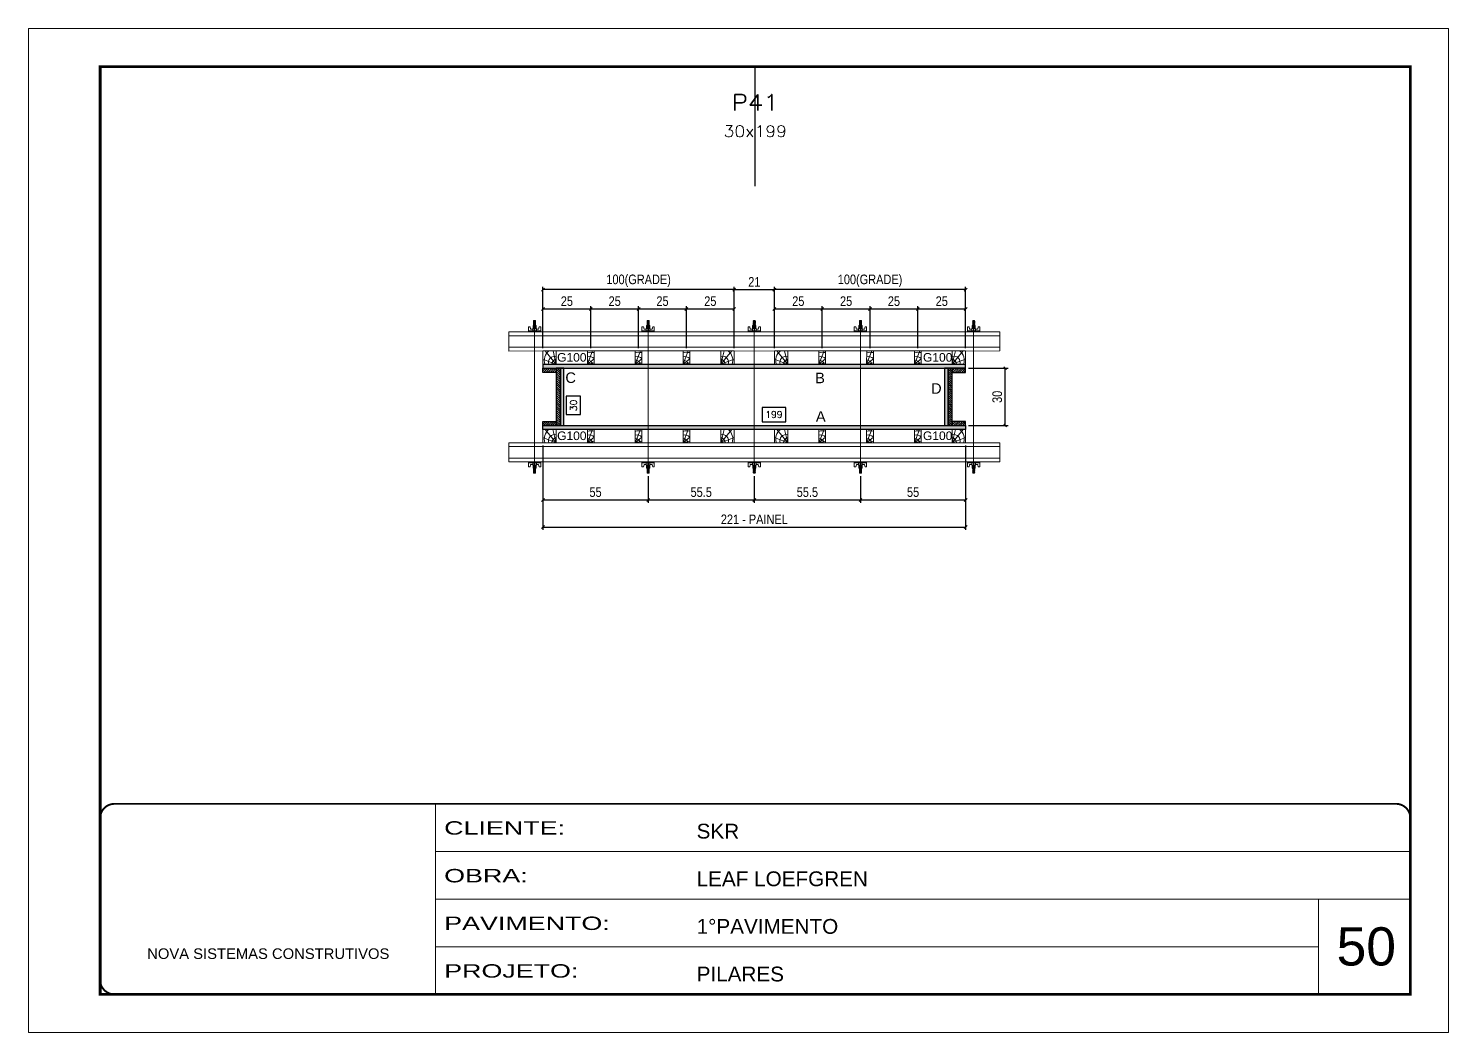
# Model space of a CAD drawing. Extents: x 14400 to 27878, y -21631 to 6985.
# Drawn here: x 15998 to 17483, y -7848 to -6798 of the extents above; entities that cross this region are included whole.
import ezdxf
from ezdxf.enums import TextEntityAlignment as Align

# ---------------------------------------------------------------- set-up
doc = ezdxf.new("R2010")
doc.units = 0
for name, pattern in [('CONTINUO', [0]), ('DASHED', [0.75, 0.5, -0.25]), ('HIDDEN', [0.375, 0.25, -0.125])]:
    doc.linetypes.add(name, pattern=pattern)
for name, color, linetype, lineweight in [('CARIMBO', 255, 'Continuous', 9), ('Folhas', 255, 'Continuous', 9), ('Hachura', 251, 'Continuous', 9), ('Madeira', 126, 'Continuous', 18), ('Perfil Metálico', 224, 'Continuous', 18), ('SARRAFO DE PRESSAO', 251, 'DASHED', 9), ('Texto Seção', 7, 'Continuous', 15)]:
    doc.layers.add(name, color=color, linetype=linetype, lineweight=lineweight)
for name, color, linetype in [('CHAPA', 1, 'Continuous'), ('COTA', 241, 'Continuous'), ('SARRAFO', 251, 'Continuous'), ('Texto de Titulo', 7, 'Continuous'), ('Texto Qtd Sarr', 242, 'Continuous'), ('TEXTO_GERAL', 7, 'Continuous')]:
    doc.layers.add(name, color=color, linetype=linetype)
doc.styles.add('ARIAL', font='arial.ttf')
doc.styles.add('COTA TECNICA 2X', font='techl___.ttf', dxfattribs={"height": 10})
doc.styles.add('ROMANS', font='romans.shx')
doc.styles.add('SANSSERIF', font='sas_____.pfb')
doc.styles.add('Tecnologia', font='')
doc.styles.get('Tecnologia').set_extended_font_data('Forgotten Futurist')
doc.dimstyles.new('SECAO PILAR', dxfattribs={"dimtxt": 10, "dimasz": 3, "dimexe": 3, "dimexo": 3, "dimgap": 3, "dimtad": 1, "dimdec": 1, "dimlfac": 0.5, "dimzin": 12, "dimdsep": 46, "dimtxsty": 'COTA TECNICA 2X', "dimblk1": 'OBLIQUE', "dimblk2": 'OBLIQUE', "dimsah": 1, "dimcen": 0.9, "dimclrd": 256, "dimclre": 256, "dimclrt": 256, "dimadec": 1, "dimazin": 3, "dimtfac": 1, "dimtdec": 1, "dimtmove": 0, "dimatfit": 3, "dimfxl": 1, "dimtolj": 1, "dimtzin": 12, "dimarcsym": 0})
doc.dimstyles.new('SECÇÃO 2', dxfattribs={"dimtxt": 7, "dimasz": 6, "dimexe": 0.18, "dimexo": 2, "dimgap": -4, "dimtad": 3, "dimdec": 1, "dimlfac": 0.5, "dimzin": 12, "dimdsep": 46, "dimtxsty": 'ROMANS', "dimblk": 'ARCHTICK', "dimcen": 0.09, "dimse1": 1, "dimse2": 1, "dimsd1": 1, "dimsd2": 1, "dimclrd": 180, "dimclre": 5, "dimclrt": 1, "dimadec": 0, "dimazin": 3, "dimtfac": 1, "dimtdec": 1, "dimtofl": 0, "dimtmove": 0, "dimatfit": 3, "dimldrblk": 'ARCHTICK', "dimfxl": 1, "dimtolj": 1, "dimtzin": 0, "dimarcsym": 0})

# ---------------------------------------------------------------- blocks, each defined once
blk = doc.blocks.new('9999999999')
at = {"color": 30, "linetype": 'CONTINUO'}
for p, q in [((98564.6, 34230.2), (98564.6, 34429.4)), ((98564.6, 34379.6), (99584, 34379.6)), ((98564.6, 34329.8), (99488, 34329.8)), ((99584, 34329.8), (99488, 34329.8)), ((99488, 34329.8), (99488, 34230.2)), ((98564.6, 34280), (99488, 34280))]:
    blk.add_line(p, q, dxfattribs=at)
at = {"color": 30, "linetype": 'CONTINUO', "const_width": 2}
blk.add_lwpolyline([(99584, 34230.2), (99584, 34414.4, 0.414214), (99569, 34429.4), (98229, 34429.4, 0.414214), (98214, 34414.4), (98214, 34245.2, 0.414214), (98229, 34230.2), (99584, 34230.2)], format="xyb", dxfattribs=at)
at = {"layer": 'Folhas'}
blk.add_lwpolyline([(98139, 34190.2), (99624, 34190.2), (99624, 35240.2), (98139, 35240.2)], close=True, dxfattribs=at)
at = {"layer": 'Folhas', "color": 30, "const_width": 3}
blk.add_lwpolyline([(98214, 34230.2), (99584, 34230.2), (99584, 35200.2), (98214, 35200.2)], close=True, dxfattribs=at)
at = {"color": 7, "linetype": 'Continuous', "ltscale": 5, "style": 'ARIAL'}
for s, height, p in [('SKR', 15.48, (98837.7, 34393.1)), ('LEAF LOEFGREN', 15.483, (98837.7, 34343.3)), ('1°PAVIMENTO', 15.483, (98837.7, 34293.5)), ('NOVA SISTEMAS CONSTRUTIVOS', 11.059, (98263.2, 34267.2)), ('PILARES', 15.48, (98837.7, 34243.7))]:
    blk.add_text(s, height=height, dxfattribs=at).set_placement(p)
at = {"layer": 'Folhas', "color": 7, "style": 'Tecnologia', "width": 1.5}
for s, p in [('CLIENTE:', (98573.7, 34397.2)), ('OBRA:', (98573.7, 34347.3)), ('PAVIMENTO:', (98573.7, 34297.5)), ('PROJETO:', (98573.7, 34247.7))]:
    blk.add_text(s, height=14, dxfattribs=at).set_placement(p)
blk = doc.blocks.new('*D1403')
at = {"layer": 'COTA', "color": 180, "lineweight": -2, "transparency": 16777216}
for p, q in [((16575.9, -7182.7), (16560.9, -7182.7)), ((16560.9, -7182.7), (16560.9, -7202)), ((16575.9, -7202), (16575.9, -7182.7)), ((16560.9, -7202), (16575.9, -7202))]:
    blk.add_line(p, q, dxfattribs=at)
at = {"layer": 'Defpoints', "color": 0, "transparency": 16777216}
for p in [(16575.8, -7153.4), (16575.8, -7213.4), (16579.9, -7213.4)]:
    blk.add_point(p, dxfattribs=at)
at = {"layer": 'COTA', "color": 1, "transparency": 16777216, "insert": (16568.4, -7192.4), "char_height": 7, "attachment_point": 5, "rotation": 90, "style": 'ROMANS'}
blk.add_mtext('\\A1;30', dxfattribs=at)
blk = doc.blocks.new('_ArchTick')
at = {"color": 0, "linetype": 'ByBlock', "const_width": 0.15}
blk.add_lwpolyline([(-0.5, -0.5), (0.5, 0.5)], dxfattribs=at)
blk = doc.blocks.new('*D1404')
at = {"layer": 'COTA', "color": 180, "lineweight": -2, "transparency": 16777216}
for p, q in [((16790.3, -7194.4), (16765.6, -7194.4)), ((16765.6, -7194.4), (16765.6, -7209.4)), ((16790.3, -7209.4), (16790.3, -7194.4)), ((16765.6, -7209.4), (16790.3, -7209.4))]:
    blk.add_line(p, q, dxfattribs=at)
at = {"layer": 'Defpoints', "color": 0, "transparency": 16777216}
for p in [(16558.5, -7213.4), (16956.5, -7213.4), (16956.5, -7213.4)]:
    blk.add_point(p, dxfattribs=at)
at = {"layer": 'COTA', "color": 1, "transparency": 16777216, "insert": (16778, -7201.9), "char_height": 7, "attachment_point": 5, "style": 'ROMANS'}
blk.add_mtext('\\A1;199', dxfattribs=at)
blk = doc.blocks.new('_Oblique')
at = {"color": 0, "linetype": 'ByBlock', "lineweight": -2}
blk.add_line((-0.5, -0.5), (0.5, 0.5), dxfattribs=at)
blk = doc.blocks.new('*D1405')
at = {"layer": 'COTA', "lineweight": -2, "transparency": 16777216}
for p, q in [((16536.5, -7234.4), (16536.5, -7322.6)), ((16978.5, -7234.4), (16978.5, -7322.6)), ((16536.5, -7319.6), (16978.5, -7319.6))]:
    blk.add_line(p, q, dxfattribs=at)
at = {"layer": 'Defpoints', "color": 0, "transparency": 16777216}
for p in [(16536.5, -7231.4), (16978.5, -7231.4), (16978.5, -7319.6)]:
    blk.add_point(p, dxfattribs=at)
at = {"layer": 'COTA', "lineweight": -2, "transparency": 16777216, "xscale": 3, "yscale": 3, "zscale": 3, "rotation": 180}
blk.add_blockref('_Oblique', (16536.5, -7319.6), dxfattribs=at)
at = {"layer": 'COTA', "lineweight": -2, "transparency": 16777216, "xscale": 3, "yscale": 3, "zscale": 3}
blk.add_blockref('_Oblique', (16978.5, -7319.6), dxfattribs=at)
at = {"layer": 'COTA', "transparency": 16777216, "insert": (16757.5, -7311.5), "char_height": 10, "attachment_point": 5, "style": 'COTA TECNICA 2X'}
blk.add_mtext('\\A1;221 - PAINEL', dxfattribs=at)
blk = doc.blocks.new('*D1406')
at = {"layer": 'COTA', "lineweight": -2, "transparency": 16777216}
for p, q in [((16536.5, -7234.4), (16536.5, -7294.2)), ((16646.5, -7266.2), (16646.5, -7294.2)), ((16536.5, -7291.2), (16646.5, -7291.2))]:
    blk.add_line(p, q, dxfattribs=at)
at = {"layer": 'Defpoints', "color": 0, "transparency": 16777216}
for p in [(16536.5, -7231.4), (16646.5, -7263.2), (16646.5, -7291.2)]:
    blk.add_point(p, dxfattribs=at)
at = {"layer": 'COTA', "lineweight": -2, "transparency": 16777216, "xscale": 3, "yscale": 3, "zscale": 3, "rotation": 180}
blk.add_blockref('_Oblique', (16536.5, -7291.2), dxfattribs=at)
at = {"layer": 'COTA', "lineweight": -2, "transparency": 16777216, "xscale": 3, "yscale": 3, "zscale": 3}
blk.add_blockref('_Oblique', (16646.5, -7291.2), dxfattribs=at)
at = {"layer": 'COTA', "transparency": 16777216, "insert": (16591.5, -7283.1), "char_height": 10, "attachment_point": 5, "style": 'COTA TECNICA 2X'}
blk.add_mtext('\\A1;55', dxfattribs=at)
blk = doc.blocks.new('*D1407')
at = {"layer": 'COTA', "lineweight": -2, "transparency": 16777216}
for p, q in [((16978.5, -7234.4), (16978.5, -7294.2)), ((16868.5, -7266.2), (16868.5, -7294.2)), ((16868.5, -7291.2), (16978.5, -7291.2))]:
    blk.add_line(p, q, dxfattribs=at)
at = {"layer": 'Defpoints', "color": 0, "transparency": 16777216}
for p in [(16978.5, -7231.4), (16868.5, -7263.2), (16978.5, -7291.2)]:
    blk.add_point(p, dxfattribs=at)
at = {"layer": 'COTA', "lineweight": -2, "transparency": 16777216, "xscale": 3, "yscale": 3, "zscale": 3, "rotation": 180}
blk.add_blockref('_Oblique', (16868.5, -7291.2), dxfattribs=at)
at = {"layer": 'COTA', "lineweight": -2, "transparency": 16777216, "xscale": 3, "yscale": 3, "zscale": 3}
blk.add_blockref('_Oblique', (16978.5, -7291.2), dxfattribs=at)
at = {"layer": 'COTA', "transparency": 16777216, "insert": (16923.5, -7283.1), "char_height": 10, "attachment_point": 5, "style": 'COTA TECNICA 2X'}
blk.add_mtext('\\A1;55', dxfattribs=at)
blk = doc.blocks.new('C')
at = {"layer": 'Hachura', "color": 0}
for p, q in [((0, 3.22), (0, -3.22)), ((0.45, 3.22), (0, 3.22)), ((0.46, 3.16), (0, 3.16)), ((0.46, 3.05), (0, 3.05)), ((0.46, 2.88), (0, 2.88)), ((0, 2.75), (0, -1.16)), ((0.46, 2.65), (0, 2.65)), ((0.46, 2.23), (0, 2.23)), ((0.46, 1.51), (0, 1.51)), ((0.39, 0.49), (0.17, 0.49)), ((0.45, -3.23), (0.45, 3.22)), ((0.45, 3.22), (2.58, 3.22)), ((1.74, 0.97), (0.45, 0.97)), ((1.45, 0.1), (0.45, 0.1)), ((1.35, 1.94), (1.35, 0.96)), ((2.58, 2.39), (1.47, 2.09)), ((1.74, -0.97), (1.74, 0.97)), ((1.74, 0.97), (1.74, 0.84)), ((1.74, 0.97), (1.74, 0.84)), ((1.74, 0.84), (3.35, 0.84)), ((3.35, 0.45), (1.74, 0.45)), ((2.58, 3.22), (2.58, 2.39)), ((3.32, 0.84), (3.32, -0.84)), ((3.35, 0.84), (3.35, -0.84)), ((3.68, 0.45), (3.35, 0.45)), ((3.84, -0.52), (3.35, 0.45)), ((3.35, 0.06), (3.67, -0.57)), ((3.68, 0.45), (4.16, -0.52)), ((3.72, 0.5), (4.25, -0.57)), ((4.37, -0.55), (3.83, 0.53)), ((4.15, 0.45), (3.93, 0.45)), ((4.42, -0.52), (3.93, 0.45)), ((4.15, 0.45), (4.26, 0.45)), ((4.26, 0.45), (4.74, -0.52)), ((4.3, 0.5), (4.83, -0.57)), ((4.95, -0.55), (4.41, 0.53)), ((4.51, 0.45), (4.84, 0.45)), ((5, -0.52), (4.51, 0.45)), ((4.84, 0.45), (5.32, -0.52)), ((4.88, 0.5), (5.41, -0.57)), ((5.53, -0.55), (4.99, 0.53)), ((5.58, -0.52), (5.09, 0.45)), ((5.42, 0.45), (5.09, 0.45)), ((5.58, -0.52), (5.09, 0.45)), ((5.42, 0.45), (5.74, -0.19)), ((5.46, 0.5), (5.74, -0.07)), ((5.74, 0.19), (5.57, 0.53)), ((5.74, 0.32), (5.68, 0.45)), ((5.68, 0.45), (5.74, 0.45)), ((5.74, 0.45), (5.9, 0.29)), ((5.74, 0.45), (5.74, -0.52)), ((5.9, -0.36), (5.9, 0.29)), ((0.45, 0), (0, 0)), ((0.46, -1.52), (0, -1.52)), ((0.46, -2.23), (0, -2.23)), ((0.46, -2.65), (0, -2.65)), ((0.46, -2.88), (0, -2.88)), ((0.46, -3.05), (0, -3.05)), ((0.46, -3.16), (0, -3.16)), ((0, -3.22), (2.57, -3.22)), ((0.08, -0.48), (0.29, -0.48)), ((0.29, -0.48), (0.4, -0.48)), ((0.45, 0), (0.45, -0.97)), ((0.45, -0.16), (1.45, -0.16)), ((0.45, -0.65), (0.45, -0.32)), ((0.45, -3.23), (0.45, -0.65)), ((0.45, -0.97), (1.74, -0.97)), ((1.35, -1.94), (1.35, -0.97)), ((2.58, -2.39), (1.47, -2.1)), ((3.35, -0.32), (1.74, -0.32)), ((3.35, -0.84), (1.74, -0.84)), ((2.58, -3.23), (2.58, -2.39)), ((3.35, -0.07), (3.58, -0.52)), ((3.35, -0.52), (3.58, -0.52)), ((3.84, -0.52), (4.16, -0.52)), ((4.42, -0.52), (4.74, -0.52)), ((4.63, -0.52), (4.74, -0.52)), ((5, -0.52), (5.32, -0.52)), ((5.58, -0.52), (5.74, -0.52)), ((5.74, -0.52), (5.9, -0.36)), ((5.74, -0.52), (5.74, -0.52))]:
    blk.add_line(p, q, dxfattribs=at)
for centre, radius, start, end in [((1.52, 1.94), 0.161, 104.74356, 180), ((1.44, -0.03), 0.129, 272.69497, 87.30503), ((3.81, 0.39), 0.143, 25.56881, 154.43119), ((4.39, 0.39), 0.143, 25.56881, 154.43119), ((4.97, 0.39), 0.143, 25.56881, 154.43119), ((5.55, 0.39), 0.143, 25.56881, 154.43119), ((0.17, -0.37), 0.174, 221.74404, 317.85924), ((1.52, -1.94), 0.161, 180, 255.25644), ((3.71, -0.4), 0.174, 222.14076, 318.25596), ((4.29, -0.4), 0.174, 222.14076, 318.25596), ((4.87, -0.4), 0.174, 222.14076, 318.25596), ((5.45, -0.4), 0.174, 222.14076, 318.25596), ((5.61, -0.4), 0.174, 317.85924, 318.25596)]:
    blk.add_arc(centre, radius, start, end, dxfattribs=at)
blk = doc.blocks.new('*D1415')
at = {"layer": 'COTA', "lineweight": -2, "transparency": 16777216}
for p, q in [((16757.5, -7266.2), (16757.5, -7294.2)), ((16868.5, -7266.2), (16868.5, -7294.2)), ((16757.5, -7291.2), (16868.5, -7291.2))]:
    blk.add_line(p, q, dxfattribs=at)
at = {"layer": 'Defpoints', "color": 0, "transparency": 16777216}
for p in [(16757.5, -7263.2), (16868.5, -7263.2), (16868.5, -7291.2)]:
    blk.add_point(p, dxfattribs=at)
at = {"layer": 'COTA', "lineweight": -2, "transparency": 16777216, "xscale": 3, "yscale": 3, "zscale": 3, "rotation": 180}
blk.add_blockref('_Oblique', (16757.5, -7291.2), dxfattribs=at)
at = {"layer": 'COTA', "lineweight": -2, "transparency": 16777216, "xscale": 3, "yscale": 3, "zscale": 3}
blk.add_blockref('_Oblique', (16868.5, -7291.2), dxfattribs=at)
at = {"layer": 'COTA', "transparency": 16777216, "insert": (16813, -7283.1), "char_height": 10, "attachment_point": 5, "style": 'COTA TECNICA 2X'}
blk.add_mtext('\\A1;55.5', dxfattribs=at)
blk = doc.blocks.new('*D1416')
at = {"layer": 'COTA', "lineweight": -2, "transparency": 16777216}
for p, q in [((16981.5, -7153.4), (17022.8, -7153.4)), ((17019.8, -7213.4), (17019.8, -7153.4)), ((16981.5, -7213.4), (17022.8, -7213.4))]:
    blk.add_line(p, q, dxfattribs=at)
at = {"layer": 'Defpoints', "color": 0, "transparency": 16777216}
for p in [(16978.5, -7153.4), (17019.8, -7153.4), (16978.5, -7213.4)]:
    blk.add_point(p, dxfattribs=at)
at = {"layer": 'COTA', "lineweight": -2, "transparency": 16777216, "xscale": 3, "yscale": 3, "zscale": 3}
for p, rotation in [((17019.8, -7153.4), 90), ((17019.8, -7213.4), 270)]:
    blk.add_blockref('_Oblique', p, dxfattribs=dict(at, rotation=rotation))
at = {"layer": 'COTA', "transparency": 16777216, "insert": (17011.5, -7183.4), "char_height": 10, "attachment_point": 5, "rotation": 90, "style": 'COTA TECNICA 2X'}
blk.add_mtext('\\A1;30', dxfattribs=at)
blk = doc.blocks.new('*D1417')
at = {"layer": 'COTA', "lineweight": -2, "transparency": 16777216}
for p, q in [((16646.5, -7266.2), (16646.5, -7294.2)), ((16757.5, -7266.2), (16757.5, -7294.2)), ((16646.5, -7291.2), (16757.5, -7291.2))]:
    blk.add_line(p, q, dxfattribs=at)
at = {"layer": 'Defpoints', "color": 0, "transparency": 16777216}
for p in [(16646.5, -7263.2), (16757.5, -7263.2), (16757.5, -7291.2)]:
    blk.add_point(p, dxfattribs=at)
at = {"layer": 'COTA', "lineweight": -2, "transparency": 16777216, "xscale": 3, "yscale": 3, "zscale": 3, "rotation": 180}
blk.add_blockref('_Oblique', (16646.5, -7291.2), dxfattribs=at)
at = {"layer": 'COTA', "lineweight": -2, "transparency": 16777216, "xscale": 3, "yscale": 3, "zscale": 3}
blk.add_blockref('_Oblique', (16757.5, -7291.2), dxfattribs=at)
at = {"layer": 'COTA', "transparency": 16777216, "insert": (16702, -7283.1), "char_height": 10, "attachment_point": 5, "style": 'COTA TECNICA 2X'}
blk.add_mtext('\\A1;55.5', dxfattribs=at)
blk = doc.blocks.new('PONTALETE')
at = {"layer": 'Madeira'}
for q in [(2.71, 7), (7, 5.76), (7, 1.74)]:
    blk.add_line((0, 0), q, dxfattribs=at)
blk.add_lwpolyline([(0, 0), (7, 0), (7, 7), (0, 7)], close=True, dxfattribs=at)
for centre, radius, start, end in [((2.04, 0.06), 6.23, 37.28179, 109.09128), ((1.09, 0.9), 3.19, 343.60304, 109.98471), ((-0.21, -0.78), 3.09, 14.63219, 86.0383)]:
    blk.add_arc(centre, radius, start, end, dxfattribs=at)
blk = doc.blocks.new('MEIO PONTALETE')
at = {"layer": 'Madeira'}
for q in [(2.71, 7), (3.5, 2.88), (3.5, 0.87)]:
    blk.add_line((0, 0), q, dxfattribs=at)
blk.add_lwpolyline([(0, 0), (3.5, 0), (3.5, 7), (0, 7)], close=True, dxfattribs=at)
for centre, radius, start, end in [((2.04, 0.06), 6.23, 76.44987, 109.09128), ((1.09, 0.9), 3.19, 40.90626, 109.98471), ((-0.21, -0.78), 3.09, 14.63219, 86.0383)]:
    blk.add_arc(centre, radius, start, end, dxfattribs=at)
blk = doc.blocks.new('*D1399')
at = {"layer": 'COTA', "lineweight": -2, "transparency": 16777216}
for p, q in [((16778.5, -7132.4), (16778.5, -7088.5)), ((16778.5, -7091.5), (16828.5, -7091.5)), ((16828.5, -7132.4), (16828.5, -7088.5))]:
    blk.add_line(p, q, dxfattribs=at)
at = {"layer": 'Defpoints', "color": 0, "transparency": 16777216}
for p in [(16828.5, -7091.5), (16778.5, -7135.4), (16828.5, -7135.4)]:
    blk.add_point(p, dxfattribs=at)
at = {"layer": 'COTA', "lineweight": -2, "transparency": 16777216, "xscale": 3, "yscale": 3, "zscale": 3, "rotation": 180}
blk.add_blockref('_Oblique', (16778.5, -7091.5), dxfattribs=at)
at = {"layer": 'COTA', "lineweight": -2, "transparency": 16777216, "xscale": 3, "yscale": 3, "zscale": 3}
blk.add_blockref('_Oblique', (16828.5, -7091.5), dxfattribs=at)
at = {"layer": 'COTA', "transparency": 16777216, "insert": (16803.5, -7083.4), "char_height": 10, "attachment_point": 5, "style": 'COTA TECNICA 2X'}
blk.add_mtext('\\A1;25', dxfattribs=at)
blk = doc.blocks.new('*D1400')
at = {"layer": 'COTA', "lineweight": -2, "transparency": 16777216}
for p, q in [((16778.5, -7132.4), (16778.5, -7068.3)), ((16978.5, -7132.4), (16978.5, -7068.3)), ((16978.5, -7071.3), (16778.5, -7071.3))]:
    blk.add_line(p, q, dxfattribs=at)
at = {"layer": 'Defpoints', "color": 0, "transparency": 16777216}
for p in [(16778.5, -7071.3), (16778.5, -7135.4), (16978.5, -7135.4)]:
    blk.add_point(p, dxfattribs=at)
at = {"layer": 'COTA', "lineweight": -2, "transparency": 16777216, "xscale": 3, "yscale": 3, "zscale": 3, "rotation": 180}
blk.add_blockref('_Oblique', (16778.5, -7071.3), dxfattribs=at)
at = {"layer": 'COTA', "lineweight": -2, "transparency": 16777216, "xscale": 3, "yscale": 3, "zscale": 3}
blk.add_blockref('_Oblique', (16978.5, -7071.3), dxfattribs=at)
at = {"layer": 'COTA', "transparency": 16777216, "insert": (16878.5, -7062.1), "char_height": 10, "attachment_point": 5, "style": 'COTA TECNICA 2X'}
blk.add_mtext('\\A1;100(GRADE)', dxfattribs=at)
blk = doc.blocks.new('*D1408')
at = {"layer": 'COTA', "lineweight": -2, "transparency": 16777216}
for p, q in [((16828.5, -7132.4), (16828.5, -7088.5)), ((16828.5, -7091.5), (16878.5, -7091.5)), ((16878.5, -7132.4), (16878.5, -7088.5))]:
    blk.add_line(p, q, dxfattribs=at)
at = {"layer": 'Defpoints', "color": 0, "transparency": 16777216}
for p in [(16878.5, -7091.5), (16828.5, -7135.4), (16878.5, -7135.4)]:
    blk.add_point(p, dxfattribs=at)
at = {"layer": 'COTA', "lineweight": -2, "transparency": 16777216, "xscale": 3, "yscale": 3, "zscale": 3, "rotation": 180}
blk.add_blockref('_Oblique', (16828.5, -7091.5), dxfattribs=at)
at = {"layer": 'COTA', "lineweight": -2, "transparency": 16777216, "xscale": 3, "yscale": 3, "zscale": 3}
blk.add_blockref('_Oblique', (16878.5, -7091.5), dxfattribs=at)
at = {"layer": 'COTA', "transparency": 16777216, "insert": (16853.5, -7083.4), "char_height": 10, "attachment_point": 5, "style": 'COTA TECNICA 2X'}
blk.add_mtext('\\A1;25', dxfattribs=at)
blk = doc.blocks.new('*D1409')
at = {"layer": 'COTA', "lineweight": -2, "transparency": 16777216}
for p, q in [((16878.5, -7132.4), (16878.5, -7088.5)), ((16878.5, -7091.5), (16928.5, -7091.5)), ((16928.5, -7132.4), (16928.5, -7088.5))]:
    blk.add_line(p, q, dxfattribs=at)
at = {"layer": 'Defpoints', "color": 0, "transparency": 16777216}
for p in [(16928.5, -7091.5), (16878.5, -7135.4), (16928.5, -7135.4)]:
    blk.add_point(p, dxfattribs=at)
at = {"layer": 'COTA', "lineweight": -2, "transparency": 16777216, "xscale": 3, "yscale": 3, "zscale": 3, "rotation": 180}
blk.add_blockref('_Oblique', (16878.5, -7091.5), dxfattribs=at)
at = {"layer": 'COTA', "lineweight": -2, "transparency": 16777216, "xscale": 3, "yscale": 3, "zscale": 3}
blk.add_blockref('_Oblique', (16928.5, -7091.5), dxfattribs=at)
at = {"layer": 'COTA', "transparency": 16777216, "insert": (16903.5, -7083.4), "char_height": 10, "attachment_point": 5, "style": 'COTA TECNICA 2X'}
blk.add_mtext('\\A1;25', dxfattribs=at)
blk = doc.blocks.new('*D1410')
at = {"layer": 'COTA', "lineweight": -2, "transparency": 16777216}
for p, q in [((16928.5, -7132.4), (16928.5, -7088.5)), ((16928.5, -7091.5), (16978.5, -7091.5)), ((16978.5, -7132.4), (16978.5, -7088.5))]:
    blk.add_line(p, q, dxfattribs=at)
at = {"layer": 'Defpoints', "color": 0, "transparency": 16777216}
for p in [(16978.5, -7091.5), (16928.5, -7135.4), (16978.5, -7135.4)]:
    blk.add_point(p, dxfattribs=at)
at = {"layer": 'COTA', "lineweight": -2, "transparency": 16777216, "xscale": 3, "yscale": 3, "zscale": 3, "rotation": 180}
blk.add_blockref('_Oblique', (16928.5, -7091.5), dxfattribs=at)
at = {"layer": 'COTA', "lineweight": -2, "transparency": 16777216, "xscale": 3, "yscale": 3, "zscale": 3}
blk.add_blockref('_Oblique', (16978.5, -7091.5), dxfattribs=at)
at = {"layer": 'COTA', "transparency": 16777216, "insert": (16953.5, -7083.4), "char_height": 10, "attachment_point": 5, "style": 'COTA TECNICA 2X'}
blk.add_mtext('\\A1;25', dxfattribs=at)
blk = doc.blocks.new('*D1401')
at = {"layer": 'COTA', "lineweight": -2, "transparency": 16777216}
for p, q in [((16536.5, -7132.4), (16536.5, -7088.5)), ((16536.5, -7091.5), (16586.5, -7091.5)), ((16586.5, -7132.4), (16586.5, -7088.5))]:
    blk.add_line(p, q, dxfattribs=at)
at = {"layer": 'Defpoints', "color": 0, "transparency": 16777216}
for p in [(16586.5, -7091.5), (16536.5, -7135.4), (16586.5, -7135.4)]:
    blk.add_point(p, dxfattribs=at)
at = {"layer": 'COTA', "lineweight": -2, "transparency": 16777216, "xscale": 3, "yscale": 3, "zscale": 3, "rotation": 180}
blk.add_blockref('_Oblique', (16536.5, -7091.5), dxfattribs=at)
at = {"layer": 'COTA', "lineweight": -2, "transparency": 16777216, "xscale": 3, "yscale": 3, "zscale": 3}
blk.add_blockref('_Oblique', (16586.5, -7091.5), dxfattribs=at)
at = {"layer": 'COTA', "transparency": 16777216, "insert": (16561.5, -7083.4), "char_height": 10, "attachment_point": 5, "style": 'COTA TECNICA 2X'}
blk.add_mtext('\\A1;25', dxfattribs=at)
blk = doc.blocks.new('*D1402')
at = {"layer": 'COTA', "lineweight": -2, "transparency": 16777216}
for p, q in [((16536.5, -7132.4), (16536.5, -7068.3)), ((16736.5, -7132.4), (16736.5, -7068.3)), ((16736.5, -7071.3), (16536.5, -7071.3))]:
    blk.add_line(p, q, dxfattribs=at)
at = {"layer": 'Defpoints', "color": 0, "transparency": 16777216}
for p in [(16536.5, -7071.3), (16536.5, -7135.4), (16736.5, -7135.4)]:
    blk.add_point(p, dxfattribs=at)
at = {"layer": 'COTA', "lineweight": -2, "transparency": 16777216, "xscale": 3, "yscale": 3, "zscale": 3, "rotation": 180}
blk.add_blockref('_Oblique', (16536.5, -7071.3), dxfattribs=at)
at = {"layer": 'COTA', "lineweight": -2, "transparency": 16777216, "xscale": 3, "yscale": 3, "zscale": 3}
blk.add_blockref('_Oblique', (16736.5, -7071.3), dxfattribs=at)
at = {"layer": 'COTA', "transparency": 16777216, "insert": (16636.5, -7062.1), "char_height": 10, "attachment_point": 5, "style": 'COTA TECNICA 2X'}
blk.add_mtext('\\A1;100(GRADE)', dxfattribs=at)
blk = doc.blocks.new('*D1411')
at = {"layer": 'COTA', "lineweight": -2, "transparency": 16777216}
for p, q in [((16586.5, -7132.4), (16586.5, -7088.5)), ((16586.5, -7091.5), (16636.5, -7091.5)), ((16636.5, -7132.4), (16636.5, -7088.5))]:
    blk.add_line(p, q, dxfattribs=at)
at = {"layer": 'Defpoints', "color": 0, "transparency": 16777216}
for p in [(16636.5, -7091.5), (16586.5, -7135.4), (16636.5, -7135.4)]:
    blk.add_point(p, dxfattribs=at)
at = {"layer": 'COTA', "lineweight": -2, "transparency": 16777216, "xscale": 3, "yscale": 3, "zscale": 3, "rotation": 180}
blk.add_blockref('_Oblique', (16586.5, -7091.5), dxfattribs=at)
at = {"layer": 'COTA', "lineweight": -2, "transparency": 16777216, "xscale": 3, "yscale": 3, "zscale": 3}
blk.add_blockref('_Oblique', (16636.5, -7091.5), dxfattribs=at)
at = {"layer": 'COTA', "transparency": 16777216, "insert": (16611.5, -7083.4), "char_height": 10, "attachment_point": 5, "style": 'COTA TECNICA 2X'}
blk.add_mtext('\\A1;25', dxfattribs=at)
blk = doc.blocks.new('*D1412')
at = {"layer": 'COTA', "lineweight": -2, "transparency": 16777216}
for p, q in [((16636.5, -7132.4), (16636.5, -7088.5)), ((16636.5, -7091.5), (16686.5, -7091.5)), ((16686.5, -7132.4), (16686.5, -7088.5))]:
    blk.add_line(p, q, dxfattribs=at)
at = {"layer": 'Defpoints', "color": 0, "transparency": 16777216}
for p in [(16686.5, -7091.5), (16636.5, -7135.4), (16686.5, -7135.4)]:
    blk.add_point(p, dxfattribs=at)
at = {"layer": 'COTA', "lineweight": -2, "transparency": 16777216, "xscale": 3, "yscale": 3, "zscale": 3, "rotation": 180}
blk.add_blockref('_Oblique', (16636.5, -7091.5), dxfattribs=at)
at = {"layer": 'COTA', "lineweight": -2, "transparency": 16777216, "xscale": 3, "yscale": 3, "zscale": 3}
blk.add_blockref('_Oblique', (16686.5, -7091.5), dxfattribs=at)
at = {"layer": 'COTA', "transparency": 16777216, "insert": (16661.5, -7083.4), "char_height": 10, "attachment_point": 5, "style": 'COTA TECNICA 2X'}
blk.add_mtext('\\A1;25', dxfattribs=at)
blk = doc.blocks.new('*D1413')
at = {"layer": 'COTA', "lineweight": -2, "transparency": 16777216}
for p, q in [((16686.5, -7132.4), (16686.5, -7088.5)), ((16686.5, -7091.5), (16736.5, -7091.5)), ((16736.5, -7132.4), (16736.5, -7088.5))]:
    blk.add_line(p, q, dxfattribs=at)
at = {"layer": 'Defpoints', "color": 0, "transparency": 16777216}
for p in [(16736.5, -7091.5), (16686.5, -7135.4), (16736.5, -7135.4)]:
    blk.add_point(p, dxfattribs=at)
at = {"layer": 'COTA', "lineweight": -2, "transparency": 16777216, "xscale": 3, "yscale": 3, "zscale": 3, "rotation": 180}
blk.add_blockref('_Oblique', (16686.5, -7091.5), dxfattribs=at)
at = {"layer": 'COTA', "lineweight": -2, "transparency": 16777216, "xscale": 3, "yscale": 3, "zscale": 3}
blk.add_blockref('_Oblique', (16736.5, -7091.5), dxfattribs=at)
at = {"layer": 'COTA', "transparency": 16777216, "insert": (16711.5, -7083.4), "char_height": 10, "attachment_point": 5, "style": 'COTA TECNICA 2X'}
blk.add_mtext('\\A1;25', dxfattribs=at)
blk = doc.blocks.new('*D1414')
at = {"layer": 'COTA', "lineweight": -2, "transparency": 16777216}
for p, q in [((16736.5, -7132.5), (16736.5, -7068.3)), ((16778.5, -7132.4), (16778.5, -7068.3)), ((16736.5, -7071.3), (16778.5, -7071.3))]:
    blk.add_line(p, q, dxfattribs=at)
at = {"layer": 'Defpoints', "color": 0, "transparency": 16777216}
for p in [(16778.5, -7071.3), (16736.5, -7135.5), (16778.5, -7135.4)]:
    blk.add_point(p, dxfattribs=at)
at = {"layer": 'COTA', "lineweight": -2, "transparency": 16777216, "xscale": 3, "yscale": 3, "zscale": 3, "rotation": 180}
blk.add_blockref('_Oblique', (16736.5, -7071.3), dxfattribs=at)
at = {"layer": 'COTA', "lineweight": -2, "transparency": 16777216, "xscale": 3, "yscale": 3, "zscale": 3}
blk.add_blockref('_Oblique', (16778.5, -7071.3), dxfattribs=at)
at = {"layer": 'COTA', "transparency": 16777216, "insert": (16757.5, -7063.2), "char_height": 10, "attachment_point": 5, "style": 'COTA TECNICA 2X'}
blk.add_mtext('\\A1;21', dxfattribs=at)
blk = doc.blocks.new('titulo1')
at = {"layer": 'Defpoints', "color": 252, "linetype": 'HIDDEN', "ltscale": 2}
blk.add_line((0, 0), (0, 125), dxfattribs=at)
at = {"layer": 'Defpoints', "style": 'ROMANS', "oblique": 15}
blk.add_attdef('FOLHA', text='', height=10, dxfattribs=at).set_placement((0, 15.6), align=Align.MIDDLE_CENTER)
at = {"layer": 'Texto Qtd Sarr', "color": 3, "style": 'ROMANS', "oblique": 15}
for tag, height, p in [('TITULO', 17, (0, 71.4)), ('SEÇÃO', 12, (0, 41.5))]:
    blk.add_attdef(tag, text='', height=height, dxfattribs=at).set_placement(p, align=Align.MIDDLE_CENTER)

msp = doc.modelspace()

# ---------------------------------------------------------------- hatches: boundary and pattern name
at = {"layer": 'Hachura'}
h = msp.add_hatch(color=256, dxfattribs=at)
h.dxf.hatch_style = 1
h.paths.add_polyline_path([(16978.47, -7153.43), (16978.47, -7149.43), (16536.47, -7149.43), (16536.47, -7153.43)])
h = msp.add_hatch(dxfattribs=at)
h.set_pattern_fill('ANSI31', color=256, scale=0.5, angle=180, style=0)
h.set_pattern_definition([(225, (7412.515, -30049.2342), (1.12253202, -1.12253202), [])])
h.paths.add_polyline_path([(16550.47, -7157.83), (16550.47, -7153.43), (16536.47, -7153.43), (16536.47, -7157.83)])
h = msp.add_hatch(dxfattribs=at)
h.set_pattern_fill('ANSI31', color=256, scale=0.5, angle=270, style=0)
h.set_pattern_definition([(315, (39446.275, -16656.3779), (1.12253202, 1.12253202), [])])
h.paths.add_polyline_path([(16554.87, -7213.43), (16550.47, -7213.43), (16550.47, -7153.43), (16554.87, -7153.43)])
h = msp.add_hatch(color=256, dxfattribs=at)
h.dxf.hatch_style = 1
h.paths.add_polyline_path([(16554.87, -7213.43), (16558.47, -7213.43), (16558.47, -7153.43), (16554.87, -7153.43)])
h = msp.add_hatch(color=256, dxfattribs=at)
h.dxf.hatch_style = 1
h.paths.add_polyline_path([(16956.47, -7213.43), (16960.07, -7213.43), (16960.07, -7153.43), (16956.47, -7153.43)])
h = msp.add_hatch(dxfattribs=at)
h.set_pattern_fill('ANSI31', color=256, scale=0.5, angle=270, style=0)
h.set_pattern_definition([(315, (39855.875, -16656.3779), (1.12253202, 1.12253202), [])])
h.paths.add_polyline_path([(16964.47, -7213.43), (16960.07, -7213.43), (16960.07, -7153.43), (16964.47, -7153.43)])
h = msp.add_hatch(dxfattribs=at)
h.set_pattern_fill('ANSI31', color=256, scale=0.5, angle=180, style=0)
h.set_pattern_definition([(225, (7840.515, -30082.8342), (1.12253202, -1.12253202), [])])
h.paths.add_polyline_path([(16978.47, -7153.43), (16978.47, -7157.83), (16964.47, -7157.83), (16964.47, -7153.43)])
h = msp.add_hatch(dxfattribs=at)
h.set_pattern_fill('ANSI31', color=256, scale=0.5, angle=180, style=0)
h.set_pattern_definition([(225, (7412.515, -30104.8342), (1.12253202, -1.12253202), [])])
h.paths.add_polyline_path([(16550.47, -7213.43), (16550.47, -7209.03), (16536.47, -7209.03), (16536.47, -7213.43)])
h = msp.add_hatch(color=256, dxfattribs=at)
h.dxf.hatch_style = 1
h.paths.add_polyline_path([(16978.47, -7213.43), (16978.47, -7217.43), (16536.47, -7217.43), (16536.47, -7213.43)])
h = msp.add_hatch(dxfattribs=at)
h.set_pattern_fill('ANSI31', color=256, scale=0.5, angle=180, style=0)
h.set_pattern_definition([(225, (7475.515, -30104.8342), (1.12253202, -1.12253202), [])])
h.paths.add_polyline_path([(16964.47, -7213.43), (16964.47, -7209.03), (16978.47, -7209.03), (16978.47, -7213.43)])

# ---------------------------------------------------------------- linework, layer by layer
at = {"layer": 'CHAPA'}
for points in [[(16978.47, -7153.43), (16978.47, -7149.43), (16536.47, -7149.43), (16536.47, -7153.43)], [(16554.87, -7213.43), (16558.47, -7213.43), (16558.47, -7153.43), (16554.87, -7153.43)], [(16956.47, -7213.43), (16960.07, -7213.43), (16960.07, -7153.43), (16956.47, -7153.43)], [(16978.47, -7213.43), (16978.47, -7217.43), (16536.47, -7217.43), (16536.47, -7213.43)]]:
    msp.add_lwpolyline(points, close=True, dxfattribs=at)
at = {"layer": 'Hachura'}
for p, q in [((16527.78, -7262.2), (16527.78, -7108.46)), ((16646.47, -7262.2), (16646.47, -7108.46)), ((16757.47, -7262.2), (16757.47, -7108.46)), ((16868.47, -7262.2), (16868.47, -7108.46)), ((16986.86, -7262.2), (16986.86, -7108.46))]:
    msp.add_line(p, q, dxfattribs=at)
at = {"layer": 'Madeira'}
for points in [[(16536.47, -7149.42), (16536.48, -7135.42), (16736.48, -7135.43), (16736.46, -7149.43)], [(16778.47, -7149.42), (16778.49, -7135.42), (16978.48, -7135.43), (16978.47, -7149.43)], [(16536.45, -7231.41), (16536.47, -7217.41), (16736.46, -7217.41), (16736.44, -7231.41)], [(16778.46, -7231.41), (16778.47, -7217.41), (16978.47, -7217.41), (16978.45, -7231.41)]]:
    msp.add_lwpolyline(points, close=True, dxfattribs=at)
at = {"layer": 'Perfil Metálico'}
for p, q in [((17014.18, -7119.49), (16500.75, -7119.49)), ((17014.18, -7131.49), (16500.75, -7131.49)), ((17014.18, -7235.43), (16500.75, -7235.43)), ((17014.18, -7247.43), (16500.75, -7247.43))]:
    msp.add_line(p, q, dxfattribs=at)
for points in [[(17014.18, -7135.43), (17014.18, -7115.43), (16500.75, -7115.49), (16500.75, -7135.49)], [(16500.75, -7231.43), (16500.75, -7251.43), (17014.18, -7251.37), (17014.18, -7231.37)]]:
    msp.add_lwpolyline(points, close=True, dxfattribs=at)
at = {"layer": 'SARRAFO'}
for points in [[(16536.47, -7153.43), (16550.47, -7153.43), (16550.47, -7157.83), (16536.47, -7157.83)], [(16536.47, -7153.43), (16550.47, -7153.43), (16550.47, -7157.83), (16536.47, -7157.83)], [(16550.47, -7153.43), (16550.47, -7213.43), (16554.87, -7213.43), (16554.87, -7153.43)], [(16550.47, -7153.43), (16550.47, -7213.43), (16554.87, -7213.43), (16554.87, -7153.43)], [(16960.07, -7153.43), (16960.07, -7213.43), (16964.47, -7213.43), (16964.47, -7153.43)], [(16960.07, -7153.43), (16960.07, -7213.43), (16964.47, -7213.43), (16964.47, -7153.43)], [(16964.47, -7157.83), (16978.47, -7157.83), (16978.47, -7153.43), (16964.47, -7153.43)], [(16964.47, -7157.83), (16978.47, -7157.83), (16978.47, -7153.43), (16964.47, -7153.43)], [(16536.47, -7209.03), (16550.47, -7209.03), (16550.47, -7213.43), (16536.47, -7213.43)], [(16536.47, -7209.03), (16550.47, -7209.03), (16550.47, -7213.43), (16536.47, -7213.43)], [(16978.47, -7209.03), (16964.47, -7209.03), (16964.47, -7213.43), (16978.47, -7213.43)], [(16978.47, -7209.03), (16964.47, -7209.03), (16964.47, -7213.43), (16978.47, -7213.43)]]:
    msp.add_lwpolyline(points, close=True, dxfattribs=at)

# ---------------------------------------------------------------- block references
at = {"layer": 'Hachura', "linetype": 'Continuous', "yscale": 2, "zscale": 2}
for p, xscale, rotation in [((16527.79, -7115.46), -2, 270), ((16646.46, -7115.46), 2, 90.00000000000001), ((16757.46, -7115.46), 2, 90.00000000000001), ((16868.46, -7115.46), 2, 90.00000000000001), ((16986.85, -7115.46), 2, 90.00000000000001), ((16527.78, -7251.4), 2, 270), ((16646.47, -7251.4), -2, 90), ((16757.47, -7251.4), -2, 90), ((16868.47, -7251.4), -2, 90), ((16986.86, -7251.4), -2, 90)]:
    msp.add_blockref('C', p, dxfattribs=dict(at, xscale=xscale, rotation=rotation))
at = {"layer": 'Madeira'}
for name, p, xscale, yscale, zscale, rotation in [('PONTALETE', (16550.47, -7149.43), 2, 2, 2, 89.93708930310329), ('MEIO PONTALETE', (16582.97, -7149.42), 1.999999997962732, 1.999999997962732, 1.999999997962732, 359.9370893031033), ('MEIO PONTALETE', (16632.97, -7149.42), 1.999999997962732, 1.999999997962732, 1.999999997962732, 359.9370893031033), ('MEIO PONTALETE', (16682.97, -7149.42), 1.999999997962732, 1.999999997962732, 1.999999997962732, 359.9370893031033), ('PONTALETE', (16722.46, -7149.41), -2, 2, 2, 269.9370893031033), ('PONTALETE', (16792.47, -7149.43), 2, 2, 2, 89.93708930310329), ('MEIO PONTALETE', (16824.97, -7149.42), 1.999999997962732, 1.999999997962732, 1.999999997962732, 359.9370893031033), ('MEIO PONTALETE', (16874.97, -7149.42), 1.999999997962732, 1.999999997962732, 1.999999997962732, 359.9370893031033), ('MEIO PONTALETE', (16924.97, -7149.42), 1.999999997962732, 1.999999997962732, 1.999999997962732, 359.9370893031033), ('PONTALETE', (16964.47, -7149.41), -2, 2, 2, 269.9370893031033), ('PONTALETE', (16550.45, -7231.42), 2, 2, 2, 89.93708930310329), ('MEIO PONTALETE', (16582.95, -7231.41), 1.999999997962732, 1.999999997962732, 1.999999997962732, 359.9370893031033), ('MEIO PONTALETE', (16632.95, -7231.41), 1.999999997962732, 1.999999997962732, 1.999999997962732, 359.9370893031033), ('MEIO PONTALETE', (16682.95, -7231.41), 1.999999997962732, 1.999999997962732, 1.999999997962732, 359.9370893031033), ('PONTALETE', (16722.44, -7231.4), -2, 2, 2, 269.9370893031033), ('PONTALETE', (16792.46, -7231.42), 2, 2, 2, 89.93708930310329), ('MEIO PONTALETE', (16824.96, -7231.41), 1.999999997962732, 1.999999997962732, 1.999999997962732, 359.9370893031033), ('MEIO PONTALETE', (16874.96, -7231.41), 1.999999997962732, 1.999999997962732, 1.999999997962732, 359.9370893031033), ('MEIO PONTALETE', (16924.96, -7231.41), 1.999999997962732, 1.999999997962732, 1.999999997962732, 359.9370893031033), ('PONTALETE', (16964.45, -7231.4), -2, 2, 2, 269.9370893031033)]:
    msp.add_blockref(name, p, dxfattribs=dict(at, xscale=xscale, yscale=yscale, zscale=zscale, rotation=rotation))
at = {"layer": 'SARRAFO DE PRESSAO', "color": 6, "linetype": 'ByBlock'}
msp.add_blockref('9999999999', (-82140.51, -42038.38), dxfattribs=at)
at = {"layer": 'Texto Seção'}
ref = msp.add_blockref('titulo1', (16758.47, -6963.17), dxfattribs=at)
ref.add_attrib('TITULO', 'P41', dxfattribs={"layer": 'Texto de Titulo', "color": 7, "height": 17, "style": 'ROMANS', "width": 1.1}).set_placement((16758.47, -6875.67), align=Align.MIDDLE_CENTER)
ref.add_attrib('SEÇÃO', '30x199', dxfattribs={"layer": 'Texto de Titulo', "color": 7, "height": 12, "style": 'ROMANS', "width": 1.1}).set_placement((16758.47, -6905.67), align=Align.MIDDLE_CENTER)

# ---------------------------------------------------------------- texts
at = {"layer": 'CARIMBO', "style": 'ARIAL'}
msp.add_text('50', height=40, dxfattribs=at).set_placement((17366.33, -7778.03))
at = {"layer": 'TEXTO_GERAL', "color": 0, "linetype": 'Continuous', "style": 'SANSSERIF'}
for p in [(16551.32, -7142.13), (16933.87, -7142.13), (16551.31, -7224.11), (16933.85, -7224.11)]:
    msp.add_text('G100', height=9, dxfattribs=at).set_placement(p, align=Align.MIDDLE_LEFT)
at = {"layer": 'TEXTO_GERAL', "style": 'ARIAL'}
for s, p in [('C', (16565.48, -7163.37)), ('B', (16826.23, -7163.68)), ('D', (16947.83, -7174.7)), ('A', (16826.98, -7203.91))]:
    msp.add_text(s, height=11, dxfattribs=at).set_placement(p, align=Align.MIDDLE_CENTER)

# ---------------------------------------------------------------- dimensions: what is measured, and where the dimension line sits
at = {"layer": 'COTA'}
for base, p1, p2, text, picture, middle in [((16536.48, -7071.29), (16736.48, -7135.44), (16536.48, -7135.41), '<>(GRADE)', '*D1402', (16636.48, -7062.07)), ((16778.49, -7071.29), (16978.48, -7135.44), (16778.49, -7135.41), '<>(GRADE)', '*D1400', (16878.49, -7062.07)), ((16978.47, -7319.59), (16536.47, -7231.42), (16978.47, -7231.38), '<> - PAINEL', '*D1405', (16757.47, -7311.51))]:
    dim = msp.add_linear_dim(base=base, p1=p1, p2=p2, text=text, dimstyle='SECAO PILAR', dxfattribs=at)
    dim.commit()
    dim.dimension.update_dxf_attribs({"geometry": picture, "text_midpoint": middle})
for base, p1, p2, picture, middle in [((16778.49, -7071.29), (16736.48, -7135.46), (16778.49, -7135.41), '*D1414', (16757.48, -7063.23)), ((16586.48, -7091.49), (16536.48, -7135.41), (16586.48, -7135.43), '*D1401', (16561.48, -7083.38)), ((16636.48, -7091.49), (16586.48, -7135.43), (16636.48, -7135.43), '*D1411', (16611.48, -7083.38)), ((16686.48, -7091.49), (16636.48, -7135.43), (16686.48, -7135.43), '*D1412', (16661.48, -7083.38)), ((16736.48, -7091.49), (16686.48, -7135.43), (16736.48, -7135.43), '*D1413', (16711.48, -7083.38)), ((16828.49, -7091.49), (16778.49, -7135.41), (16828.49, -7135.43), '*D1399', (16803.49, -7083.38)), ((16878.49, -7091.49), (16828.49, -7135.43), (16878.49, -7135.43), '*D1408', (16853.49, -7083.38)), ((16928.49, -7091.49), (16878.49, -7135.43), (16928.49, -7135.43), '*D1409', (16903.49, -7083.38)), ((16978.48, -7091.49), (16928.49, -7135.43), (16978.48, -7135.43), '*D1410', (16953.49, -7083.38)), ((16646.53, -7291.16), (16536.47, -7231.43), (16646.53, -7263.2), '*D1406', (16591.5, -7283.05)), ((16978.47, -7291.16), (16868.53, -7263.2), (16978.47, -7231.43), '*D1407', (16923.5, -7283.05)), ((16757.53, -7291.16), (16646.53, -7263.2), (16757.53, -7263.2), '*D1417', (16702.03, -7283.05)), ((16868.53, -7291.16), (16757.53, -7263.2), (16868.53, -7263.2), '*D1415', (16813.03, -7283.05))]:
    dim = msp.add_linear_dim(base=base, p1=p1, p2=p2, dimstyle='SECAO PILAR', dxfattribs=at)
    dim.commit()
    dim.dimension.update_dxf_attribs({"geometry": picture, "text_midpoint": middle})
dim = msp.add_linear_dim(base=(16579.88, -7213.43), p1=(16575.79, -7153.43), p2=(16575.79, -7213.43), angle=270, dimstyle='SECÇÃO 2', dxfattribs=at)
dim.commit()
dim.dimension.update_dxf_attribs({"geometry": '*D1403', "text_midpoint": (16579.88, -7192.35), "dimtype": 160})
dim = msp.add_linear_dim(base=(17019.77, -7153.43), p1=(16978.47, -7213.43), p2=(16978.47, -7153.43), angle=90, dimstyle='SECAO PILAR', dxfattribs=at)
dim.commit()
dim.dimension.update_dxf_attribs({"geometry": '*D1416', "text_midpoint": (17011.55, -7183.43)})
dim = msp.add_linear_dim(base=(16956.47, -7213.43), p1=(16558.47, -7213.43), p2=(16956.47, -7213.43), dimstyle='SECÇÃO 2', dxfattribs=at)
dim.commit()
dim.dimension.update_dxf_attribs({"geometry": '*D1404', "text_midpoint": (16777.98, -7213.43), "dimtype": 160})

doc.saveas('drawing.dxf')
